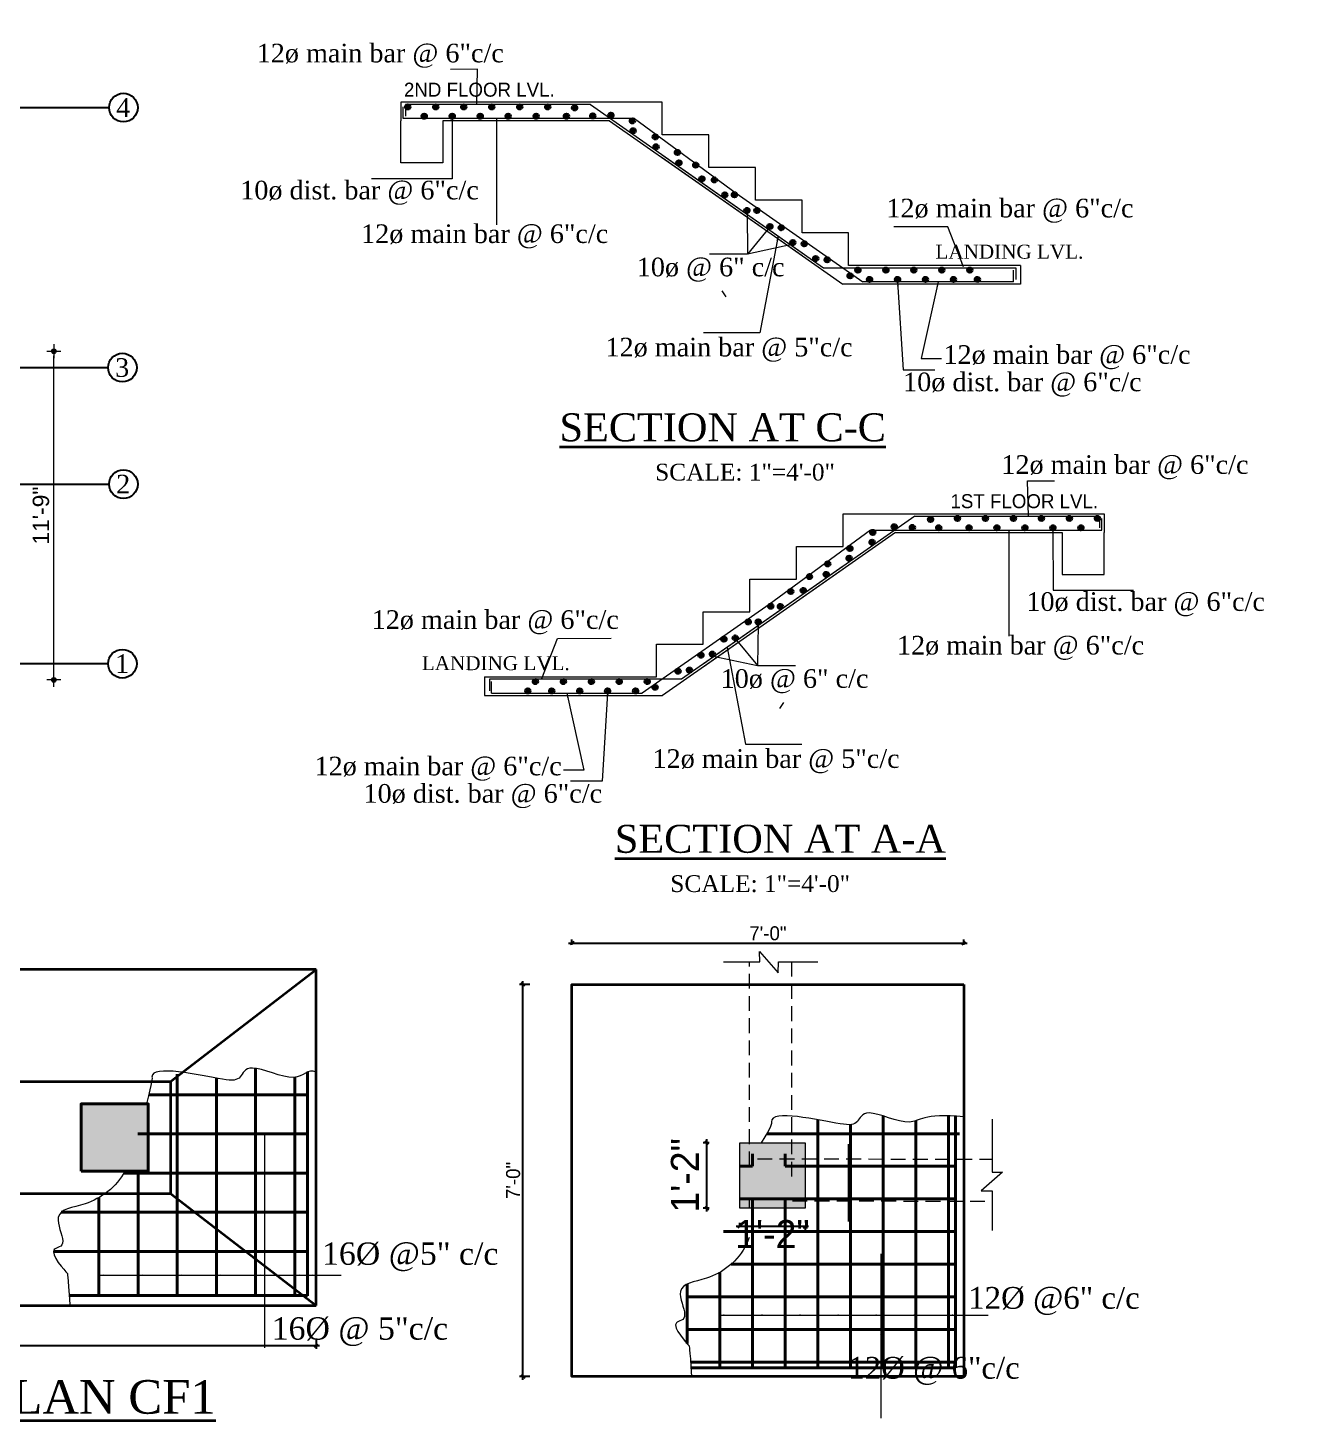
# Model space of a CAD drawing. Header units: inches. Extents: x -12071822 to 12321209, y -1222525 to 1319227.
# Drawn here: x 126614 to 127161, y 49078 to 49677 of the extents above; entities that cross this region are included whole.
import ezdxf
from ezdxf.enums import TextEntityAlignment as Align

# ---------------------------------------------------------------- set-up
doc = ezdxf.new("R2010")
doc.units = ezdxf.units.IN
doc.header["$MEASUREMENT"] = 0
doc.header["$PDMODE"] = 35
doc.linetypes.add('HIDDEN', pattern=[9.525, 6.35, -3.175])
for name, color, linetype, lineweight in [('1', 7, 'Continuous', 13), ('Column', 181, 'Continuous', 40), ('DIM_LINE', 173, 'Continuous', 20), ('dotted', 131, 'HIDDEN', 13), ('Hatch', 9, 'Continuous', 9), ('ST-REINFOR', 201, 'Continuous', 40), ('stair', 132, 'Continuous', 13), ('TEXT', 255, 'Continuous', 35), ('Toilet', 7, 'Continuous', 25), ('TRENCH', 1, 'Continuous', 35), ('WALL SEC', 2, 'Continuous', 35), ('Windows', 151, 'Continuous', 15)]:
    doc.layers.add(name, color=color, linetype=linetype, lineweight=lineweight)
doc.styles.add('NIR', font='COPRGTL.TTF')
doc.styles.add('ordinary', font='times.ttf')
doc.styles.add('ramon', font='arial.ttf')
doc.styles.get("Standard").update_dxf_attribs({"font": 'arial.ttf'})
doc.styles.add('TIMES', font='times.ttf')
doc.styles.add('TIMES 48', font='times.ttf', dxfattribs={"height": 4})
doc.dimstyles.new('Copy of Standard', dxfattribs={"dimtxt": 12, "dimasz": 4, "dimexe": 0, "dimexo": 6, "dimgap": 3, "dimtad": 1, "dimdec": 0, "dimzin": 0, "dimdsep": 46, "dimlunit": 4, "dimtxsty": 'Standard', "dimblk": 'ARCHTICK', "dimcen": 0.09, "dimdle": 3, "dimclrd": 256, "dimadec": 0, "dimazin": 0, "dimtfac": 1, "dimtdec": 0, "dimtofl": 0, "dimtmove": 0, "dimatfit": 3, "dimfxl": 1, "dimfxlon": 1, "dimtolj": 1, "dimtzin": 0, "dimlwd": -1, "dimarcsym": 0})
doc.dimstyles.new('nir 48', dxfattribs={"dimscale": 0.5, "dimtxt": 24, "dimasz": 3, "dimexe": 3, "dimexo": 6, "dimgap": 2, "dimtad": 3, "dimdec": 0, "dimzin": 3, "dimlunit": 4, "dimtxsty": 'NIR', "dimblk": 'OBLIQUE', "dimcen": 2.5, "dimdle": 3, "dimclrt": 3, "dimadec": 0, "dimazin": 0, "dimtfac": 1, "dimtdec": 0, "dimtmove": 2, "dimatfit": 3, "dimfxl": 1, "dimarcsym": 0})
doc.dimstyles.new('S8', dxfattribs={"dimtxt": 7, "dimasz": 2, "dimexe": 6, "dimexo": 18, "dimgap": 1.9375, "dimtad": 1, "dimdec": 1, "dimzin": 3, "dimdsep": 46, "dimlunit": 4, "dimtxsty": 'ramon', "dimblk": 'dot 2', "dimcen": 0.09375, "dimse1": 1, "dimse2": 1, "dimclrd": 1, "dimclre": 1, "dimclrt": 256, "dimadec": 0, "dimazin": 0, "dimtfac": 0.75, "dimtdec": 1, "dimtix": 1, "dimtmove": 1, "dimatfit": 3, "dimldrblk": 'DOT', "dimfxl": 1, "dimtolj": 1, "dimtzin": 0, "dimlwd": 9, "dimlwe": 9, "dimarcsym": 0})

# ---------------------------------------------------------------- blocks, each defined once
blk = doc.blocks.new('dot1')
at = {"layer": 'Hatch'}
h = blk.add_hatch(color=256, dxfattribs=at)
edge = h.paths.add_edge_path()
edge.add_arc((0, 0), 1, 0, 360)
for p, q in [((3, 0), (-3, 0)), ((0, 3), (0, -3))]:
    blk.add_line(p, q, dxfattribs=at)
blk.add_circle((0, 0), 1, dxfattribs=at)
blk = doc.blocks.new('dot 2')
at = {"layer": 'Hatch', "xscale": 0.5, "yscale": 0.5, "zscale": 0.5}
blk.add_blockref('dot1', (0, 0), dxfattribs=at)
blk = doc.blocks.new('*D2169')
at = {"layer": 'Defpoints', "color": 0, "transparency": 16777216}
for p in [(126544.2, 49538.47), (126624.98, 49538.47), (126544.2, 49397.47)]:
    blk.add_point(p, dxfattribs=at)
at = {"layer": 'Toilet', "color": 1, "lineweight": 9, "transparency": 16777216}
blk.add_line((126624.98, 49399.47), (126624.98, 49536.47), dxfattribs=at)
at = {"layer": 'Toilet', "color": 1, "lineweight": 9, "transparency": 16777216, "xscale": 2, "yscale": 2, "zscale": 2}
for p, rotation in [((126624.98, 49538.47), 90), ((126624.98, 49397.47), 270)]:
    blk.add_blockref('dot 2', p, dxfattribs=dict(at, rotation=rotation))
at = {"layer": 'Toilet', "transparency": 16777216, "insert": (126619.47, 49467.97), "char_height": 7, "attachment_point": 5, "rotation": 90, "style": 'ramon'}
blk.add_mtext('\\A1;11\'-9"', dxfattribs=at)
blk = doc.blocks.new('_Dot')
at = {"color": 0, "lineweight": -2}
blk.add_line((-0.5, 0), (-1, 0), dxfattribs=at)
at = {"color": 0, "const_width": 0.5}
blk.add_lwpolyline([(-0.25, 0, 1), (0.25, 0, 1)], format="xyb", close=True, dxfattribs=at)
blk = doc.blocks.new('_ArchTick')
at = {"color": 0, "linetype": 'ByBlock', "const_width": 0.15}
blk.add_lwpolyline([(-0.5, -0.5), (0.5, 0.5)], dxfattribs=at)
blk = doc.blocks.new('A$C269C7F18')
at = {"layer": 'Column'}
h = blk.add_hatch(color=256, dxfattribs=at)
h.paths.add_polyline_path([(12, 12), (8.85, 12), (8.86, 6), (12, 6)])
h.paths.add_polyline_path([(5.74, 12), (0, 12), (0, 6), (5.75, 6)])
h.paths.add_polyline_path([(8.85, 12), (5.74, 12), (5.75, 6), (8.86, 6)])
h.paths.add_polyline_path([(5.75, 6), (0, 6), (0, 0), (5.76, 0)])
h.paths.add_polyline_path([(8.86, 6), (5.75, 6), (5.76, 0), (8.87, 0)])
h.paths.add_polyline_path([(12, 6), (8.86, 6), (8.87, 0), (12, 0)])
blk.add_lwpolyline([(0, 0), (12, 0), (12, 12), (0, 12)], close=True, dxfattribs=at)
blk = doc.blocks.new('_Oblique')
at = {"color": 0, "linetype": 'ByBlock', "lineweight": -2}
blk.add_line((-0.5, -0.5), (0.5, 0.5), dxfattribs=at)
blk = doc.blocks.new('*D2523')
at = {"layer": 'Defpoints', "color": 0, "transparency": 16777216}
for p in [(126444.35, 49129.28), (126737.47, 49129.28), (126737.47, 49112.09)]:
    blk.add_point(p, dxfattribs=at)
at = {"layer": 'DIM_LINE', "color": 0, "linetype": 'ByBlock', "lineweight": -2, "transparency": 16777216}
blk.add_line((126442.85, 49112.09), (126738.97, 49112.09), dxfattribs=at)
at = {"layer": 'DIM_LINE', "color": 0, "lineweight": -2, "transparency": 16777216}
for p, q in [((126444.35, 49115.09), (126444.35, 49110.59)), ((126737.47, 49115.09), (126737.47, 49110.59))]:
    blk.add_line(p, q, dxfattribs=at)
at = {"layer": 'DIM_LINE', "color": 0, "lineweight": -2, "transparency": 16777216, "xscale": 1.5, "yscale": 1.5, "zscale": 1.5, "rotation": 180}
blk.add_blockref('_Oblique', (126444.35, 49112.09), dxfattribs=at)
at = {"layer": 'DIM_LINE', "color": 0, "lineweight": -2, "transparency": 16777216, "xscale": 1.5, "yscale": 1.5, "zscale": 1.5}
blk.add_blockref('_Oblique', (126737.47, 49112.09), dxfattribs=at)
at = {"layer": 'DIM_LINE', "color": 3, "transparency": 16777216, "insert": (126590.91, 49116.29), "char_height": 6, "attachment_point": 5, "style": 'NIR'}
blk.add_mtext('15\'-8"', dxfattribs=at)
blk = doc.blocks.new('*D2653')
at = {"layer": 'Defpoints', "color": 0, "transparency": 16777216}
for p in [(126826.15, 49266.85), (126847.16, 49266.85), (126847.16, 49098.82)]:
    blk.add_point(p, dxfattribs=at)
at = {"layer": 'DIM_LINE', "color": 0, "lineweight": -2, "transparency": 16777216}
for p, q in [((126829.15, 49266.85), (126824.65, 49266.85)), ((126829.15, 49098.82), (126824.65, 49098.82))]:
    blk.add_line(p, q, dxfattribs=at)
at = {"layer": 'DIM_LINE', "color": 0, "linetype": 'ByBlock', "lineweight": -2, "transparency": 16777216}
blk.add_line((126826.15, 49097.32), (126826.15, 49268.35), dxfattribs=at)
at = {"layer": 'DIM_LINE', "color": 0, "lineweight": -2, "transparency": 16777216, "xscale": 1.5, "yscale": 1.5, "zscale": 1.5}
for p, rotation in [((126826.15, 49266.85), 90), ((126826.15, 49098.82), 270)]:
    blk.add_blockref('_Oblique', p, dxfattribs=dict(at, rotation=rotation))
at = {"layer": 'DIM_LINE', "color": 3, "transparency": 16777216, "insert": (126821.96, 49182.83), "char_height": 6, "attachment_point": 5, "rotation": 90, "style": 'NIR'}
blk.add_mtext('7\'-0"', dxfattribs=at)
blk = doc.blocks.new('*D2654')
at = {"layer": 'Defpoints', "color": 0, "transparency": 16777216}
for p in [(127015.2, 49284.62), (126847.16, 49280.85), (127015.2, 49280.85)]:
    blk.add_point(p, dxfattribs=at)
at = {"layer": 'DIM_LINE', "color": 0, "linetype": 'ByBlock', "lineweight": -2, "transparency": 16777216}
blk.add_line((126845.66, 49284.62), (127016.7, 49284.62), dxfattribs=at)
at = {"layer": 'DIM_LINE', "color": 0, "lineweight": -2, "transparency": 16777216}
for p, q in [((126847.16, 49283.85), (126847.16, 49286.12)), ((127015.2, 49283.85), (127015.2, 49286.12))]:
    blk.add_line(p, q, dxfattribs=at)
at = {"layer": 'DIM_LINE', "color": 0, "lineweight": -2, "transparency": 16777216, "xscale": 1.5, "yscale": 1.5, "zscale": 1.5, "rotation": 180}
blk.add_blockref('_Oblique', (126847.16, 49284.62), dxfattribs=at)
at = {"layer": 'DIM_LINE', "color": 0, "lineweight": -2, "transparency": 16777216, "xscale": 1.5, "yscale": 1.5, "zscale": 1.5}
blk.add_blockref('_Oblique', (127015.2, 49284.62), dxfattribs=at)
at = {"layer": 'DIM_LINE', "color": 3, "transparency": 16777216, "insert": (126931.18, 49288.81), "char_height": 6, "attachment_point": 5, "style": 'NIR'}
blk.add_mtext('7\'-0"', dxfattribs=at)
blk = doc.blocks.new('*D2655')
at = {"layer": 'Defpoints', "color": 0, "transparency": 16777216}
for p in [(126904.97, 49199), (126919.11, 49199), (126919.11, 49171.01)]:
    blk.add_point(p, dxfattribs=at)
at = {"layer": 'DIM_LINE', "color": 0, "lineweight": -2, "transparency": 16777216}
for p, q in [((126904.97, 49169.51), (126904.97, 49200.5)), ((126905.97, 49199), (126903.47, 49199)), ((126905.97, 49171.01), (126903.47, 49171.01))]:
    blk.add_line(p, q, dxfattribs=at)
at = {"layer": 'DIM_LINE', "color": 0, "lineweight": -2, "transparency": 16777216, "xscale": 1.5, "yscale": 1.5, "zscale": 1.5}
for p, rotation in [((126904.97, 49199), 90), ((126904.97, 49171.01), 270)]:
    blk.add_blockref('_Oblique', p, dxfattribs=dict(at, rotation=rotation))
at = {"layer": 'DIM_LINE', "color": 3, "transparency": 16777216, "insert": (126895.58, 49185.01), "char_height": 12, "attachment_point": 5, "rotation": 90, "style": 'NIR'}
blk.add_mtext('1\'-2"', dxfattribs=at)
blk = doc.blocks.new('*D2656')
at = {"layer": 'Defpoints', "color": 0, "transparency": 16777216}
for p in [(126919.11, 49163.18), (126947.14, 49163.19), (126947.14, 49163.18)]:
    blk.add_point(p, dxfattribs=at)
at = {"layer": 'DIM_LINE', "color": 0, "lineweight": -2, "transparency": 16777216}
for p, q in [((126919.11, 49163.18), (126919.11, 49164.68)), ((126917.61, 49163.18), (126948.64, 49163.18)), ((126947.14, 49163.18), (126947.14, 49161.68))]:
    blk.add_line(p, q, dxfattribs=at)
at = {"layer": 'DIM_LINE', "color": 0, "lineweight": -2, "transparency": 16777216, "xscale": 1.5, "yscale": 1.5, "zscale": 1.5, "rotation": 180}
blk.add_blockref('_Oblique', (126919.11, 49163.18), dxfattribs=at)
at = {"layer": 'DIM_LINE', "color": 0, "lineweight": -2, "transparency": 16777216, "xscale": 1.5, "yscale": 1.5, "zscale": 1.5}
blk.add_blockref('_Oblique', (126947.14, 49163.18), dxfattribs=at)
at = {"layer": 'DIM_LINE', "color": 3, "transparency": 16777216, "insert": (126933.12, 49159.89), "char_height": 12, "attachment_point": 5, "style": 'NIR'}
blk.add_mtext('1\'-2"', dxfattribs=at)

msp = doc.modelspace()

# ---------------------------------------------------------------- hatches: boundary and pattern name
at = {"layer": 'Column'}
msp.add_hatch(color=256, dxfattribs=at).paths.add_polyline_path([(126919.13, 49199.02), (126919.13, 49171.01), (126947.14, 49171.01), (126947.14, 49199.02)])
at = {"layer": 'WALL SEC'}
for points in [[(126777.77, 49643.23, -0.407959), (126776.79, 49642.23), (126776.75, 49642.23, -0.407959), (126775.77, 49643.23, -1)], [(126789.77, 49643.23, -0.407959), (126788.79, 49642.23), (126788.75, 49642.23, -0.407959), (126787.77, 49643.23, -1)], [(126801.77, 49643.23, -0.407959), (126800.79, 49642.23), (126800.75, 49642.23, -0.407959), (126799.77, 49643.23, -1)], [(126813.77, 49643.23, -0.407959), (126812.79, 49642.23), (126812.75, 49642.23, -0.407959), (126811.77, 49643.23, -1)], [(126825.77, 49643.23, -0.407959), (126824.79, 49642.23), (126824.75, 49642.23, -0.407959), (126823.77, 49643.23, -1)], [(126837.77, 49643.23, -0.407959), (126836.79, 49642.23), (126836.75, 49642.23, -0.407959), (126835.77, 49643.23, -1)], [(126849.3, 49642.8, -0.407959), (126848.33, 49641.8), (126848.28, 49641.8, -0.407959), (126847.3, 49642.8, -1)], [(126784.81, 49639.23, -0.407959), (126783.84, 49638.23), (126783.79, 49638.23, -0.407959), (126782.81, 49639.23, -1)], [(126796.81, 49639.23, -0.407959), (126795.84, 49638.23), (126795.79, 49638.23, -0.407959), (126794.81, 49639.23, -1)], [(126808.81, 49639.23, -0.407959), (126807.84, 49638.23), (126807.79, 49638.23, -0.407959), (126806.81, 49639.23, -1)], [(126820.81, 49639.23, -0.407959), (126819.84, 49638.23), (126819.79, 49638.23, -0.407959), (126818.81, 49639.23, -1)], [(126832.81, 49639.23, -0.407959), (126831.84, 49638.23), (126831.79, 49638.23, -0.407959), (126830.81, 49639.23, -1)], [(126845.81, 49639.23, -0.407959), (126844.84, 49638.23), (126844.79, 49638.23, -0.407959), (126843.81, 49639.23, -1)], [(126857.09, 49639.35, -0.407959), (126856.11, 49638.35), (126856.07, 49638.35, -0.407959), (126855.09, 49639.35, -1)], [(126864.9, 49639.65, -0.407959), (126863.92, 49638.65), (126863.88, 49638.65, -0.407959), (126862.9, 49639.65, -1)], [(126874.07, 49637.23, -0.407959), (126873.09, 49636.23), (126873.05, 49636.23, -0.407959), (126872.07, 49637.23, -1)], [(126874.39, 49633, -0.407959), (126873.42, 49632), (126873.37, 49632, -0.407959), (126872.39, 49633, -1)], [(126883.9, 49630.35, -0.407959), (126882.92, 49629.35), (126882.88, 49629.35, -0.407959), (126881.9, 49630.35, -1)], [(126884.23, 49626.12, -0.407959), (126883.25, 49625.12), (126883.2, 49625.12, -0.407959), (126882.23, 49626.12, -1)], [(126893.39, 49623.7, -0.407959), (126892.42, 49622.7), (126892.37, 49622.7, -0.407959), (126891.39, 49623.7, -1)], [(126894.06, 49619.24, -0.407959), (126893.08, 49618.24), (126893.03, 49618.24, -0.407959), (126892.06, 49619.24, -1)], [(126901.21, 49618.25, -0.407959), (126900.23, 49617.25), (126900.19, 49617.25, -0.407959), (126899.21, 49618.25, -1)], [(126903.89, 49612.36, -0.407959), (126902.91, 49611.36), (126902.87, 49611.36, -0.407959), (126901.89, 49612.36, -1)], [(126909.25, 49611.89, -0.407959), (126908.27, 49610.89), (126908.23, 49610.89, -0.407959), (126907.25, 49611.89, -1)], [(126913.72, 49605.48, -0.407959), (126912.74, 49604.48), (126912.7, 49604.48, -0.407959), (126911.72, 49605.48, -1)], [(126917.83, 49605.55, -0.407959), (126916.85, 49604.55), (126916.81, 49604.55, -0.407959), (126915.83, 49605.55, -1)], [(126923.21, 49598.83, -0.407959), (126922.23, 49597.83), (126922.19, 49597.83, -0.407959), (126921.21, 49598.83, -1)], [(126927.5, 49598.83, -0.407959), (126926.52, 49597.83), (126926.48, 49597.83, -0.407959), (126925.5, 49598.83, -1)], [(126933.04, 49591.95, -0.407959), (126932.06, 49590.95), (126932.02, 49590.95, -0.407959), (126931.04, 49591.95, -1)], [(126937.94, 49591.43, -0.407959), (126936.96, 49590.43), (126936.92, 49590.43, -0.407959), (126935.94, 49591.43, -1)], [(126942.87, 49585.07, -0.407959), (126941.89, 49584.07), (126941.85, 49584.07, -0.407959), (126940.87, 49585.07, -1)], [(126947.77, 49584.55, -0.407959), (126946.79, 49583.55), (126946.75, 49583.55, -0.407959), (126945.77, 49584.55, -1)], [(126952.7, 49578.19, -0.407959), (126951.72, 49577.19), (126951.68, 49577.19, -0.407959), (126950.7, 49578.19, -1)], [(126957.6, 49577.67, -0.407959), (126956.62, 49576.67), (126956.58, 49576.67, -0.407959), (126955.6, 49577.67, -1)], [(126970.77, 49573.23, -0.407959), (126969.79, 49572.23), (126969.75, 49572.23, -0.407959), (126968.77, 49573.23, -1)], [(126982.77, 49573.23, -0.407959), (126981.79, 49572.23), (126981.75, 49572.23, -0.407959), (126980.77, 49573.23, -1)], [(126994.77, 49573.23, -0.407959), (126993.79, 49572.23), (126993.75, 49572.23, -0.407959), (126992.77, 49573.23, -1)], [(127006.77, 49573.23, -0.407959), (127005.79, 49572.23), (127005.75, 49572.23, -0.407959), (127004.77, 49573.23, -1)], [(127018.77, 49573.23, -0.407959), (127017.79, 49572.23), (127017.75, 49572.23, -0.407959), (127016.77, 49573.23, -1)], [(126967.43, 49570.79, -0.407959), (126966.45, 49569.79), (126966.41, 49569.79, -0.407959), (126965.43, 49570.79, -1)], [(126975.77, 49569.23, -0.407959), (126974.79, 49568.23), (126974.75, 49568.23, -0.407959), (126973.77, 49569.23, -1)], [(126987.77, 49569.23, -0.407959), (126986.79, 49568.23), (126986.75, 49568.23, -0.407959), (126985.77, 49569.23, -1)], [(126999.77, 49569.23, -0.407959), (126998.79, 49568.23), (126998.75, 49568.23, -0.407959), (126997.77, 49569.23, -1)], [(127011.77, 49569.23, -0.407959), (127010.79, 49568.23), (127010.75, 49568.23, -0.407959), (127009.77, 49569.23, -1)], [(127022, 49569.23, -0.407959), (127021.02, 49568.23), (127020.98, 49568.23, -0.407959), (127020, 49569.23, -1)], [(126984.34, 49463.17, 0.407959), (126985.32, 49462.17), (126985.36, 49462.17, 0.407959), (126986.34, 49463.17, 1)], [(126999.93, 49466.33, 0.407959), (127000.91, 49465.33), (127000.96, 49465.33, 0.407959), (127001.93, 49466.33, 1)], [(127011.47, 49466.76, 0.407959), (127012.45, 49465.76), (127012.49, 49465.76, 0.407959), (127013.47, 49466.76, 1)], [(127023.47, 49466.76, 0.407959), (127024.45, 49465.76), (127024.49, 49465.76, 0.407959), (127025.47, 49466.76, 1)], [(127035.47, 49466.76, 0.407959), (127036.45, 49465.76), (127036.49, 49465.76, 0.407959), (127037.47, 49466.76, 1)], [(127047.47, 49466.76, 0.407959), (127048.45, 49465.76), (127048.49, 49465.76, 0.407959), (127049.47, 49466.76, 1)], [(127059.47, 49466.76, 0.407959), (127060.45, 49465.76), (127060.49, 49465.76, 0.407959), (127061.47, 49466.76, 1)], [(127071.47, 49466.76, 0.407959), (127072.45, 49465.76), (127072.49, 49465.76, 0.407959), (127073.47, 49466.76, 1)], [(126975.17, 49460.76, 0.407959), (126976.15, 49459.76), (126976.19, 49459.76, 0.407959), (126977.17, 49460.76, 1)], [(126992.15, 49462.87, 0.407959), (126993.13, 49461.87), (126993.17, 49461.87, 0.407959), (126994.15, 49462.87, 1)], [(127003.42, 49462.76, 0.407959), (127004.4, 49461.76), (127004.45, 49461.76, 0.407959), (127005.42, 49462.76, 1)], [(127016.42, 49462.76, 0.407959), (127017.4, 49461.76), (127017.45, 49461.76, 0.407959), (127018.42, 49462.76, 1)], [(127028.42, 49462.76, 0.407959), (127029.4, 49461.76), (127029.45, 49461.76, 0.407959), (127030.42, 49462.76, 1)], [(127040.42, 49462.76, 0.407959), (127041.4, 49461.76), (127041.45, 49461.76, 0.407959), (127042.42, 49462.76, 1)], [(127052.42, 49462.76, 0.407959), (127053.4, 49461.76), (127053.45, 49461.76, 0.407959), (127054.42, 49462.76, 1)], [(127064.42, 49462.76, 0.407959), (127065.4, 49461.76), (127065.45, 49461.76, 0.407959), (127066.42, 49462.76, 1)], [(126965.34, 49453.87, 0.407959), (126966.32, 49452.88), (126966.36, 49452.88, 0.407959), (126967.34, 49453.87, 1)], [(126974.84, 49456.53, 0.407959), (126975.82, 49455.53), (126975.87, 49455.53, 0.407959), (126976.84, 49456.53, 1)], [(126955.84, 49447.23, 0.407959), (126956.82, 49446.23), (126956.87, 49446.23, 0.407959), (126957.84, 49447.23, 1)], [(126965.01, 49449.65, 0.407959), (126965.99, 49448.65), (126966.04, 49448.65, 0.407959), (126967.01, 49449.65, 1)], [(126948.03, 49441.78, 0.407959), (126949.01, 49440.78), (126949.05, 49440.78, 0.407959), (126950.03, 49441.78, 1)], [(126955.18, 49442.77, 0.407959), (126956.16, 49441.77), (126956.2, 49441.77, 0.407959), (126957.18, 49442.77, 1)], [(126939.99, 49435.41, 0.407959), (126940.97, 49434.41), (126941.01, 49434.41, 0.407959), (126941.99, 49435.41, 1)], [(126945.35, 49435.88, 0.407959), (126946.33, 49434.89), (126946.37, 49434.89, 0.407959), (126947.35, 49435.88, 1)], [(126931.41, 49429.08, 0.407959), (126932.39, 49428.08), (126932.43, 49428.08, 0.407959), (126933.41, 49429.08, 1)], [(126935.52, 49429, 0.407959), (126936.5, 49428), (126936.54, 49428, 0.407959), (126937.52, 49429, 1)], [(126921.74, 49422.36, 0.407959), (126922.72, 49421.36), (126922.76, 49421.36, 0.407959), (126923.74, 49422.36, 1)], [(126926.03, 49422.36, 0.407959), (126927.01, 49421.36), (126927.05, 49421.36, 0.407959), (126928.03, 49422.36, 1)], [(126911.3, 49414.96, 0.407959), (126912.28, 49413.96), (126912.32, 49413.96, 0.407959), (126913.3, 49414.96, 1)], [(126916.2, 49415.48, 0.407959), (126917.18, 49414.48), (126917.22, 49414.48, 0.407959), (126918.2, 49415.48, 1)], [(126901.47, 49408.08, 0.407959), (126902.45, 49407.08), (126902.49, 49407.08, 0.407959), (126903.47, 49408.08, 1)], [(126906.37, 49408.6, 0.407959), (126907.35, 49407.6), (126907.39, 49407.6, 0.407959), (126908.37, 49408.6, 1)], [(126891.64, 49401.2, 0.407959), (126892.62, 49400.2), (126892.66, 49400.2, 0.407959), (126893.64, 49401.2, 1)], [(126896.54, 49401.71, 0.407959), (126897.52, 49400.71), (126897.56, 49400.71, 0.407959), (126898.54, 49401.71, 1)], [(126827.24, 49392.76, 0.407959), (126828.22, 49391.76), (126828.26, 49391.76, 0.407959), (126829.24, 49392.76, 1)], [(126830.47, 49396.76, 0.407959), (126831.45, 49395.76), (126831.49, 49395.76, 0.407959), (126832.47, 49396.76, 1)], [(126837.47, 49392.76, 0.407959), (126838.45, 49391.76), (126838.49, 49391.76, 0.407959), (126839.47, 49392.76, 1)], [(126842.47, 49396.76, 0.407959), (126843.45, 49395.76), (126843.49, 49395.76, 0.407959), (126844.47, 49396.76, 1)], [(126849.47, 49392.76, 0.407959), (126850.45, 49391.76), (126850.49, 49391.76, 0.407959), (126851.47, 49392.76, 1)], [(126854.47, 49396.76, 0.407959), (126855.45, 49395.76), (126855.49, 49395.76, 0.407959), (126856.47, 49396.76, 1)], [(126861.47, 49392.76, 0.407959), (126862.45, 49391.76), (126862.49, 49391.76, 0.407959), (126863.47, 49392.76, 1)], [(126866.47, 49396.76, 0.407959), (126867.45, 49395.76), (126867.49, 49395.76, 0.407959), (126868.47, 49396.76, 1)], [(126873.47, 49392.76, 0.407959), (126874.45, 49391.76), (126874.49, 49391.76, 0.407959), (126875.47, 49392.76, 1)], [(126878.47, 49396.76, 0.407959), (126879.45, 49395.76), (126879.49, 49395.76, 0.407959), (126880.47, 49396.76, 1)], [(126881.81, 49394.32, 0.407959), (126882.79, 49393.32), (126882.83, 49393.32, 0.407959), (126883.81, 49394.32, 1)]]:
    msp.add_hatch(color=256, dxfattribs=at).paths.add_polyline_path(points)

# ---------------------------------------------------------------- linework, layer by layer
at = {"layer": 'Column'}
msp.add_lwpolyline([(126636.67, 49186.88), (126665.47, 49186.88), (126665.47, 49215.68), (126636.67, 49215.68), (126636.67, 49186.88)], dxfattribs=at)
msp.add_lwpolyline([(126636.67, 49186.88), (126665.47, 49186.88), (126665.47, 49215.68), (126636.67, 49215.68)], close=True, dxfattribs=at)
at = {"layer": 'DIM_LINE'}
msp.add_lwpolyline([(126919.11, 49171.01), (126919.11, 49199), (126947.14, 49199), (126947.14, 49171.02), (126919.11, 49171.02)], dxfattribs=at)
for points, knots in [([(126737.47, 49229.33), (126733.75, 49231.16), (126730.65, 49222.85), (126708, 49234.25), (126705.06, 49225.8), (126698.1, 49225.3), (126664.48, 49233.39), (126667.38, 49225.84), (126664.69, 49215.68)], [37.108323, 37.108323, 37.108323, 37.108323, 43.242576, 49.95234, 54.997892, 60.978869, 73.418852, 74.68227, 74.68227, 74.68227, 74.68227]), ([(127015.2, 49210.13), (126997.58, 49211.91), (126994.56, 49203.83), (126972.53, 49214.91), (126969.68, 49206.69), (126962.91, 49206.2), (126929.75, 49214.18), (126933.16, 49206.44), (126928.28, 49199)], [37.108323, 37.108323, 37.108323, 37.108323, 43.242576, 49.95234, 54.997892, 60.978869, 73.418852, 74.956326, 74.956326, 74.956326, 74.956326]), ([(126655.5, 49186.88), (126651.82, 49179.91), (126640.47, 49171.59), (126623.38, 49170.48), (126631.34, 49153.8), (126620.03, 49154.63), (126630.88, 49142.88), (126630.88, 49142.88), (126631.84, 49129.58)], [34.328629, 34.328629, 34.328629, 34.328629, 43.242576, 49.95234, 54.997892, 60.978869, 73.418852, 75.377123, 75.377123, 75.377123, 75.377123]), ([(126923.14, 49158.42), (126922.79, 49157.42), (126919.33, 49148.84), (126907.19, 49139.7), (126890.25, 49138.6), (126897.98, 49122.38), (126886.98, 49123.19), (126897.54, 49111.76), (126897.53, 49111.76), (126898.48, 49098.82)], [32.721337, 32.721337, 32.721337, 32.721337, 33.919159, 43.242576, 49.95234, 54.997892, 60.978869, 73.418852, 75.377123, 75.377123, 75.377123, 75.377123])]:
    msp.add_open_spline(points, degree=3, knots=knots, dxfattribs=at)
at = {"layer": 'dotted'}
for p, q in [((126923.28, 49188.9), (126923.28, 49276.61)), ((126941.28, 49276.61), (126941.28, 49182.3)), ((126926.68, 49192.1), (127027.39, 49191.98)), ((126923.28, 49171.01), (126923.28, 49174.89)), ((126941.68, 49174.1), (127027.39, 49173.97))]:
    msp.add_line(p, q, dxfattribs=at)
at = {"layer": 'Hatch'}
for p, q in [((126814.77, 49638.23), (126814.77, 49592.66)), ((127034.47, 49461.76), (127034.47, 49416.19))]:
    msp.add_line(p, q, dxfattribs=at)
for points in [[(126795.81, 49638.23), (126795.77, 49612.41), (126761.23, 49612.41)], [(127053.42, 49461.76), (127053.47, 49435.94), (127088.01, 49435.94)]]:
    msp.add_lwpolyline(points, dxfattribs=at)
at = {"layer": 'Hatch', "linetype": 'Continuous'}
for points in [[(126912.18, 49276.61), (126927.66, 49276.61), (126927.65, 49281.03), (126935.65, 49271.82), (126935.66, 49276.61), (126952.66, 49276.61)], [(127027.39, 49209.13), (127027.39, 49186.46), (127031.81, 49186.46), (127022.61, 49178.46), (127027.39, 49178.45), (127027.39, 49161.45)]]:
    msp.add_lwpolyline(points, dxfattribs=at)
at = {"layer": 'ST-REINFOR'}
for p, q in [((126711.5, 49133.5), (126711.52, 49230.92)), ((126677.9, 49133.51), (126677.92, 49228.37)), ((126694.7, 49133.51), (126694.72, 49226.71)), ((126728.3, 49133.5), (126728.32, 49227.03)), ((126733.8, 49133.4), (126733.82, 49229.39)), ((126665.71, 49219.62), (126733.81, 49219.62)), ((126952.54, 49102.65), (126952.55, 49208.87)), ((126966.55, 49102.64), (126966.56, 49206.77)), ((126980.55, 49102.64), (126980.56, 49210.49)), ((126994.55, 49102.64), (126994.57, 49208.46)), ((127008.56, 49102.64), (127008.57, 49210.57)), ((127011.57, 49102.54), (127011.58, 49210.43)), ((126660.96, 49202.82), (126733.81, 49202.82)), ((126930.73, 49202.9), (127013.39, 49202.9)), ((126924.54, 49188.9), (126924.54, 49194.3)), ((126938.55, 49188.9), (126938.55, 49194.3)), ((126919.11, 49188.9), (126924.54, 49188.9)), ((126938.55, 49188.9), (127011.57, 49188.9)), ((126655.02, 49186.02), (126733.81, 49186.02)), ((126661.1, 49133.51), (126661.11, 49186.88)), ((126644.31, 49133.51), (126644.31, 49175.51)), ((126919.11, 49174.89), (127011.57, 49174.89)), ((126919.11, 49174.89), (126924.54, 49174.89)), ((126924.53, 49102.65), (126924.54, 49174.89)), ((126938.54, 49102.65), (126938.55, 49174.89)), ((126938.55, 49174.89), (127011.57, 49174.89)), ((126628.18, 49169.22), (126733.81, 49169.22)), ((126912.11, 49160.89), (127011.57, 49160.89)), ((126624.78, 49152.42), (126733.81, 49152.42)), ((126915.38, 49146.89), (127011.57, 49146.89)), ((126910.53, 49102.54), (126910.53, 49143.45)), ((126896.53, 49112.87), (126896.53, 49138.38)), ((126631.56, 49133.51), (126733.81, 49133.51)), ((126896.53, 49132.88), (127011.57, 49132.88)), ((126896.53, 49118.88), (127011.57, 49118.88)), ((126898.03, 49104.87), (127011.57, 49104.87)), ((126910.53, 49104.87), (127011.57, 49104.87)), ((126898.2, 49102.54), (127011.57, 49102.54))]:
    msp.add_line(p, q, dxfattribs=at)
at = {"layer": 'stair'}
for p, q in [((126865.81, 49645.23), (126773.81, 49645.23)), ((126773.81, 49645.23), (126773.81, 49637.23)), ((126855.04, 49644.23), (126775.81, 49644.23)), ((126775.81, 49644.23), (126775.81, 49639.23)), ((126855.04, 49644.23), (126945.81, 49580.69)), ((126774.81, 49638.23), (126774.81, 49643.23)), ((126874.04, 49638.23), (126774.81, 49638.23)), ((126874.04, 49638.23), (126917.52, 49606.31)), ((126773.81, 49619.23), (126773.81, 49637.23)), ((126791.81, 49637.23), (126791.81, 49619.23)), ((126863.29, 49637.23), (126791.81, 49637.23)), ((126863.29, 49637.23), (126945.81, 49579.47)), ((126885.81, 49622.69), (126905.81, 49608.69)), ((126885.81, 49621.47), (126905.81, 49607.47)), ((126791.81, 49619.23), (126773.81, 49619.23)), ((126905.81, 49608.69), (126925.81, 49594.69)), ((126905.81, 49607.47), (126925.81, 49593.47)), ((126917.52, 49606.31), (126971.92, 49568.23)), ((126925.81, 49594.69), (126955.04, 49574.23)), ((126925.81, 49593.47), (126963.29, 49567.23)), ((126955.04, 49574.23), (127037.51, 49574.23)), ((127039.55, 49575.23), (126965.81, 49575.23)), ((127036.55, 49568.23), (127036.55, 49573.23)), ((127037.51, 49574.23), (127037.51, 49569.23)), ((127039.55, 49575.23), (127039.55, 49567.23)), ((127039.55, 49567.23), (126963.29, 49567.23)), ((127036.55, 49568.23), (126971.92, 49568.23)), ((126911.41, 49564.31), (126913.11, 49561.73)), ((126994.2, 49467.76), (126903.42, 49404.22)), ((126983.42, 49468.76), (127075.42, 49468.76)), ((126994.2, 49467.76), (127073.42, 49467.76)), ((127073.42, 49467.76), (127073.42, 49462.76)), ((127074.42, 49461.76), (127074.42, 49466.76)), ((127075.42, 49468.76), (127075.42, 49460.76)), ((126985.95, 49460.76), (126903.42, 49403)), ((126975.19, 49461.76), (126931.72, 49429.84)), ((126975.19, 49461.76), (127074.42, 49461.76)), ((126985.95, 49460.76), (127057.42, 49460.76)), ((127057.42, 49460.76), (127057.42, 49442.76)), ((127075.42, 49442.76), (127075.42, 49460.76)), ((126963.42, 49446.22), (126943.42, 49432.22)), ((126963.42, 49445), (126943.42, 49431)), ((127057.42, 49442.76), (127075.42, 49442.76)), ((126931.72, 49429.84), (126877.32, 49391.76)), ((126943.42, 49432.22), (126923.42, 49418.22)), ((126943.42, 49431), (126923.42, 49417)), ((126923.42, 49417), (126885.95, 49390.76)), ((126923.42, 49418.22), (126894.2, 49397.76)), ((126809.69, 49398.76), (126809.69, 49390.76)), ((126809.69, 49398.76), (126883.42, 49398.76)), ((126894.2, 49397.76), (126811.73, 49397.76)), ((126811.73, 49397.76), (126811.73, 49392.76)), ((126812.69, 49391.76), (126812.69, 49396.76)), ((126809.69, 49390.76), (126885.95, 49390.76)), ((126812.69, 49391.76), (126877.32, 49391.76)), ((126937.83, 49387.84), (126936.12, 49385.26))]:
    msp.add_line(p, q, dxfattribs=at)
for points in [[(126885.81, 49631.23), (126885.81, 49645.23), (126865.81, 49645.23)], [(126905.81, 49617.23), (126905.81, 49631.23), (126885.81, 49631.23)], [(126925.81, 49603.23), (126925.81, 49617.23), (126905.81, 49617.23)], [(126945.81, 49589.23), (126945.81, 49603.23), (126925.81, 49603.23)], [(126965.81, 49575.23), (126965.81, 49589.23), (126945.81, 49589.23)], [(126963.42, 49454.76), (126963.42, 49468.76), (126983.42, 49468.76)], [(126943.42, 49440.76), (126943.42, 49454.76), (126963.42, 49454.76)], [(126923.42, 49426.76), (126923.42, 49440.76), (126943.42, 49440.76)], [(126903.42, 49412.76), (126903.42, 49426.76), (126923.42, 49426.76)], [(126883.42, 49398.76), (126883.42, 49412.76), (126903.42, 49412.76)]]:
    msp.add_lwpolyline(points, dxfattribs=at)
at = {"layer": 'Toilet'}
for p, q in [((125951.88, 49642.97), (126648.31, 49642.97)), ((125951.44, 49531.47), (126648.31, 49531.47)), ((125951.88, 49481.47), (126648.31, 49481.47)), ((125951.44, 49404.47), (126648.31, 49404.47))]:
    msp.add_line(p, q, dxfattribs=at)
for centre in [(126654.82, 49642.94), (126654.38, 49531.44), (126654.82, 49481.44), (126654.38, 49404.44)]:
    msp.add_circle(centre, 6.15, dxfattribs=at)
at = {"layer": 'TRENCH'}
for p, q in [((126737.47, 49273.28), (126444.35, 49273.28)), ((126675.07, 49225.28), (126737.47, 49273.28)), ((126737.47, 49129.28), (126737.47, 49273.28)), ((126480.35, 49225.28), (126675.07, 49225.28)), ((126675.07, 49225.28), (126675.07, 49177.28)), ((126480.35, 49177.28), (126675.07, 49177.28)), ((126675.07, 49177.28), (126737.47, 49129.28)), ((126444.35, 49129.28), (126737.47, 49129.28)), ((126535.55, 49129.28), (126737.47, 49129.28))]:
    msp.add_line(p, q, dxfattribs=at)
msp.add_lwpolyline([(127015.2, 49266.85), (127015.2, 49098.82), (126847.16, 49098.82), (126847.16, 49266.85)], close=True, dxfattribs=at)
at = {"layer": 'WALL SEC'}
for centre in [(126776.77, 49643.23), (126788.77, 49643.23), (126800.77, 49643.23), (126812.77, 49643.23), (126824.77, 49643.23), (126836.77, 49643.23), (126848.3, 49642.81), (126783.81, 49639.23), (126795.81, 49639.23), (126807.81, 49639.23), (126819.81, 49639.23), (126831.81, 49639.23), (126844.81, 49639.23), (126856.09, 49639.35), (126863.9, 49639.65), (126873.07, 49637.23), (126873.39, 49633.01), (126882.9, 49630.35), (126883.23, 49626.13), (126892.39, 49623.71), (126893.06, 49619.24), (126900.21, 49618.26), (126902.89, 49612.36), (126908.25, 49611.89), (126912.72, 49605.48), (126916.83, 49605.55), (126922.21, 49598.84), (126926.5, 49598.84), (126932.04, 49591.95), (126936.94, 49591.44), (126941.87, 49585.07), (126946.77, 49584.56), (126951.7, 49578.19), (126956.6, 49577.68), (126969.77, 49573.23), (126981.77, 49573.23), (126993.77, 49573.23), (127005.77, 49573.23), (127017.77, 49573.23), (126966.43, 49570.79), (126974.77, 49569.23), (126986.77, 49569.23), (126998.77, 49569.23), (127010.77, 49569.23), (127021, 49569.23), (126985.34, 49463.18), (127000.93, 49466.33), (127012.47, 49466.76), (127024.47, 49466.76), (127036.47, 49466.76), (127048.47, 49466.76), (127060.47, 49466.76), (127072.47, 49466.76), (126976.17, 49460.76), (126993.15, 49462.88), (127004.42, 49462.76), (127017.42, 49462.76), (127029.42, 49462.76), (127041.42, 49462.76), (127053.42, 49462.76), (127065.42, 49462.76), (126966.34, 49453.88), (126975.84, 49456.53), (126956.84, 49447.24), (126966.01, 49449.65), (126949.03, 49441.78), (126956.18, 49442.77), (126940.99, 49435.42), (126946.35, 49435.89), (126932.41, 49429.08), (126936.52, 49429.01), (126922.74, 49422.36), (126927.03, 49422.36), (126912.3, 49414.97), (126917.2, 49415.48), (126902.47, 49408.09), (126907.37, 49408.6), (126892.64, 49401.2), (126897.54, 49401.72), (126828.24, 49392.76), (126831.47, 49396.76), (126838.47, 49392.76), (126843.47, 49396.76), (126850.47, 49392.76), (126855.47, 49396.76), (126862.47, 49392.76), (126867.47, 49396.76), (126874.47, 49392.76), (126879.47, 49396.76), (126882.81, 49394.32)]:
    msp.add_circle(centre, 1, dxfattribs=at)
at = {"layer": 'Windows'}
msp.add_circle((127888.68, 49173.51), 6257.09, dxfattribs=at)

# ---------------------------------------------------------------- block references
at = {"layer": 'DIM_LINE', "xscale": 2.399999999994179, "yscale": 2.400000000001455, "zscale": 2.400000000000546}
msp.add_blockref('A$C269C7F18', (126636.67, 49186.88), dxfattribs=at)

# ---------------------------------------------------------------- texts
at = {"char_height": 6}
for s, insert, width, attachment_point, style in [('2ND FLOOR LVL.', (126839.77, 49653.62), 152.2021, 3, 'NIR'), ('\\pt6;LANDING LVL.', (127066.46, 49584.15), 121.6844, 3, 'TIMES'), ('1ST FLOOR LVL.', (127009.47, 49477.15), 152.2021, 1, 'NIR'), ('\\pt6;LANDING LVL.', (126782.78, 49407.68), 121.6844, 1, 'TIMES')]:
    msp.add_mtext(s, dxfattribs=dict(at, insert=insert, width=width, attachment_point=attachment_point, style=style))
at = {"layer": '1', "char_height": 8, "width": 20.1234, "attachment_point": 1, "style": 'ordinary'}
for s, insert in [('4', (126651.7, 49646.97)), ('3', (126651.26, 49535.48)), ('2', (126651.7, 49485.48)), ('1', (126651.26, 49408.48))]:
    msp.add_mtext(s, dxfattribs=dict(at, insert=insert))
at = {"layer": 'TEXT', "style": 'TIMES'}
for s, p in [('%%USECTION AT C-C', (126911.8, 49505.83)), ('%%USECTION AT A-A', (126936.54, 49329.36))]:
    msp.add_text(s, height=12, dxfattribs=at).set_placement(p, align=Align.MIDDLE_CENTER)
at = {"layer": 'TEXT', "style": 'TIMES 48'}
msp.add_text('%%U COLUMN PLAN CF1', height=14.4, dxfattribs=at).set_placement((126489.56, 49082.82))
at = {"layer": 'TEXT'}
for s, insert, char_height, attachment_point, style in [('12ø main bar @ 6"c/c', (126711.97, 49660), 8, 7, 'TIMES'), ('10ø dist. bar @ 6"c/c', (126704.91, 49601.24), 8, 7, 'TIMES'), ('12ø main bar @ 6"c/c', (126981.98, 49593.52), 8, 7, 'TIMES'), ('12ø main bar @ 6"c/c', (126756.74, 49582.54), 8, 7, 'TIMES'), ('10ø @ 6" c/c', (126874.95, 49568.26), 8, 7, 'TIMES'), ('12ø main bar @ 5"c/c', (126861.55, 49533.91), 8, 7, 'TIMES'), ('12ø main bar @ 6"c/c', (127006.47, 49530.72), 8, 7, 'TIMES'), ('10ø dist. bar @ 6"c/c', (126989.16, 49518.97), 8, 7, 'TIMES'), ('12ø main bar @ 6"c/c', (127137.27, 49483.53), 8, 9, 'TIMES'), ('10ø dist. bar @ 6"c/c', (127144.32, 49424.77), 8, 9, 'TIMES'), ('12ø main bar @ 6"c/c', (126867.25, 49417.05), 8, 9, 'TIMES'), ('12ø main bar @ 6"c/c', (127092.5, 49406.07), 8, 9, 'TIMES'), ('10ø @ 6" c/c', (126974.29, 49391.78), 8, 9, 'TIMES'), ('12ø main bar @ 5"c/c', (126987.69, 49357.44), 8, 9, 'TIMES'), ('12ø main bar @ 6"c/c', (126842.76, 49354.25), 8, 9, 'TIMES'), ('10ø dist. bar @ 6"c/c', (126860.08, 49342.5), 8, 9, 'TIMES'), ('12Ø @6" c/c', (127017.08, 49125.11), 9.336, 7, 'TIMES 48'), ('12Ø @ 6"c/c ', (126965.63, 49095.12), 9.336, 7, 'TIMES 48')]:
    msp.add_mtext(s, dxfattribs=dict(at, insert=insert, char_height=char_height, attachment_point=attachment_point, style=style))
at = {"layer": 'TEXT', "char_height": 7.2, "width": 216.4317, "attachment_point": 5, "style": 'TIMES'}
for insert in [(126921.37, 49486.53), (126927.87, 49310.06)]:
    msp.add_mtext('SCALE: 1"=4\'-0"', dxfattribs=dict(at, insert=insert))
at = {"layer": 'TEXT', "color": 3, "char_height": 9.6, "attachment_point": 7, "style": 'TIMES 48'}
for s, insert in [('16Ø @5" c/c', (126739.99, 49143.88)), ('16Ø @ 5"c/c ', (126718.4, 49111.78))]:
    msp.add_mtext(s, dxfattribs=dict(at, insert=insert))

# ---------------------------------------------------------------- dimensions: what is measured, and where the dimension line sits
at = {"layer": 'DIM_LINE'}
for base, p1, p2, angle, text, override, picture, middle in [((127015.2, 49284.62), (126847.16, 49280.85), (127015.2, 49280.85), 180, '7\'-0"', {"dimtxt": 12, "dimfxl": 6, "dimfxlon": 1, "dimarcsym": 1}, '*D2654', (126931.18, 49288.81)), ((126826.15, 49266.85), (126847.16, 49098.82), (126847.16, 49266.85), 90, '7\'-0"', {"dimtxt": 12, "dimfxl": 6, "dimfxlon": 1, "dimarcsym": 1}, '*D2653', (126821.96, 49182.83)), ((126904.97, 49199), (126919.11, 49171.01), (126919.11, 49199), 90, '1\'-2"', {"dimfxl": 2, "dimfxlon": 1}, '*D2655', (126895.58, 49185.01))]:
    dim = msp.add_linear_dim(base=base, p1=p1, p2=p2, angle=angle, text=text, dimstyle='nir 48', override=override, dxfattribs=at)
    dim.commit()
    dim.dimension.update_dxf_attribs({"geometry": picture, "text_midpoint": middle})
dim = msp.add_linear_dim(base=(126947.14, 49163.18), p1=(126919.11, 49163.18), p2=(126947.14, 49163.19), text='1\'-2"', dimstyle='nir 48', override={"dimfxl": 2, "dimfxlon": 1}, dxfattribs=at)
dim.commit()
dim.dimension.update_dxf_attribs({"geometry": '*D2656', "text_midpoint": (126933.12, 49159.89), "dimtype": 160})
dim = msp.add_linear_dim(base=(126737.47, 49112.09), p1=(126444.35, 49129.28), p2=(126737.47, 49129.28), text='15\'-8"', dimstyle='nir 48', override={"dimtxt": 12, "dimfxl": 6, "dimfxlon": 1, "dimarcsym": 1}, dxfattribs=at)
dim.commit()
dim.dimension.update_dxf_attribs({"geometry": '*D2523', "text_midpoint": (126590.91, 49116.29)})
at = {"layer": 'Toilet'}
dim = msp.add_aligned_dim(p1=(126544.2, 49397.47), p2=(126544.2, 49538.47), distance=-80.78, dimstyle='S8', override={"dimfxl": 2, "dimfxlon": 1, "dimarcsym": 1}, dxfattribs=at)
dim.commit()
dim.dimension.update_dxf_attribs({"geometry": '*D2169', "text_midpoint": (126619.47, 49467.97)})

# ---------------------------------------------------------------- leaders
at = {"layer": 'Hatch'}
for points in [[(126806.3, 49644.23), (126806.71, 49659.35), (126795.09, 49659.34)], [(126922.29, 49597.91), (126922.48, 49580.11), (126906.2, 49580.11)], [(126931.48, 49591.09), (126922.48, 49580.11), (126906.2, 49580.11)], [(127015.01, 49574.6), (127008.28, 49591.8), (126985.2, 49591.87)], [(126935.53, 49587.89), (126927.68, 49546.36), (126903.57, 49546.36)], [(126941.5, 49584.18), (126922.48, 49580.11), (126906.2, 49580.11)], [(126986.77, 49568.23), (126989.19, 49530.54), (127002.77, 49530.54)], [(127004.23, 49568.23), (126996.92, 49535.3), (127005.69, 49535.31)], [(127042.94, 49467.76), (127042.53, 49482.88), (127054.15, 49482.87)], [(126926.95, 49421.44), (126926.76, 49403.64), (126943.04, 49403.64)], [(126834.23, 49398.13), (126840.96, 49415.33), (126864.04, 49415.4)], [(126913.71, 49411.42), (126921.56, 49369.88), (126945.67, 49369.88)], [(126917.76, 49414.61), (126926.76, 49403.64), (126943.04, 49403.64)], [(126907.74, 49407.71), (126926.76, 49403.64), (126943.04, 49403.64)], [(126845, 49391.76), (126852.32, 49358.83), (126843.55, 49358.84)], [(126862.47, 49391.76), (126860.05, 49354.07), (126846.47, 49354.07)]]:
    msp.add_leader(points, dimstyle='Copy of Standard', override={"dimasz": 2, "dimtad": 0}, dxfattribs=at)
at = {"layer": 'Hatch', "linetype": 'Continuous'}
for points in [[(126715.37, 49202.82), (126715.37, 49182.44)], [(126965.64, 49198.35), (126965.64, 49178.53)], [(126715.37, 49186.02), (126715.37, 49168.75)], [(126965.64, 49182.01), (126965.64, 49165.21)], [(126715.37, 49169.22), (126715.37, 49147.67)], [(126715.37, 49152.39), (126715.36, 49133.87)], [(126979.64, 49151.38), (126979.64, 49130.42)], [(126644.31, 49142.21), (126748.22, 49142.21)], [(126661.11, 49142.21), (126748.22, 49142.21)], [(126677.91, 49142.21), (126748.22, 49142.21)], [(126694.7, 49142.21), (126748.22, 49142.21)], [(126711.51, 49142.21), (126748.22, 49142.21)], [(126728.31, 49142.21), (126748.22, 49142.21)], [(126733.81, 49142.21), (126748.22, 49142.21)], [(126715.37, 49135.62), (126715.36, 49111.07)], [(126979.64, 49135.02), (126979.63, 49103)], [(126910.53, 49125.11), (127025.59, 49125.11)], [(126926.87, 49125.11), (127025.59, 49125.11)], [(126943.21, 49125.11), (127025.59, 49125.11)], [(126959.54, 49125.11), (127025.59, 49125.11)], [(126975.88, 49125.11), (127025.59, 49125.11)], [(126992.22, 49125.11), (127025.59, 49125.11)], [(127008.56, 49125.11), (127025.59, 49125.11)], [(126979.64, 49118.7), (126979.63, 49080.83)]]:
    msp.add_leader(points, dimstyle='Copy of Standard', override={"dimasz": 2, "dimtad": 0}, dxfattribs=at)

doc.saveas('drawing.dxf')
